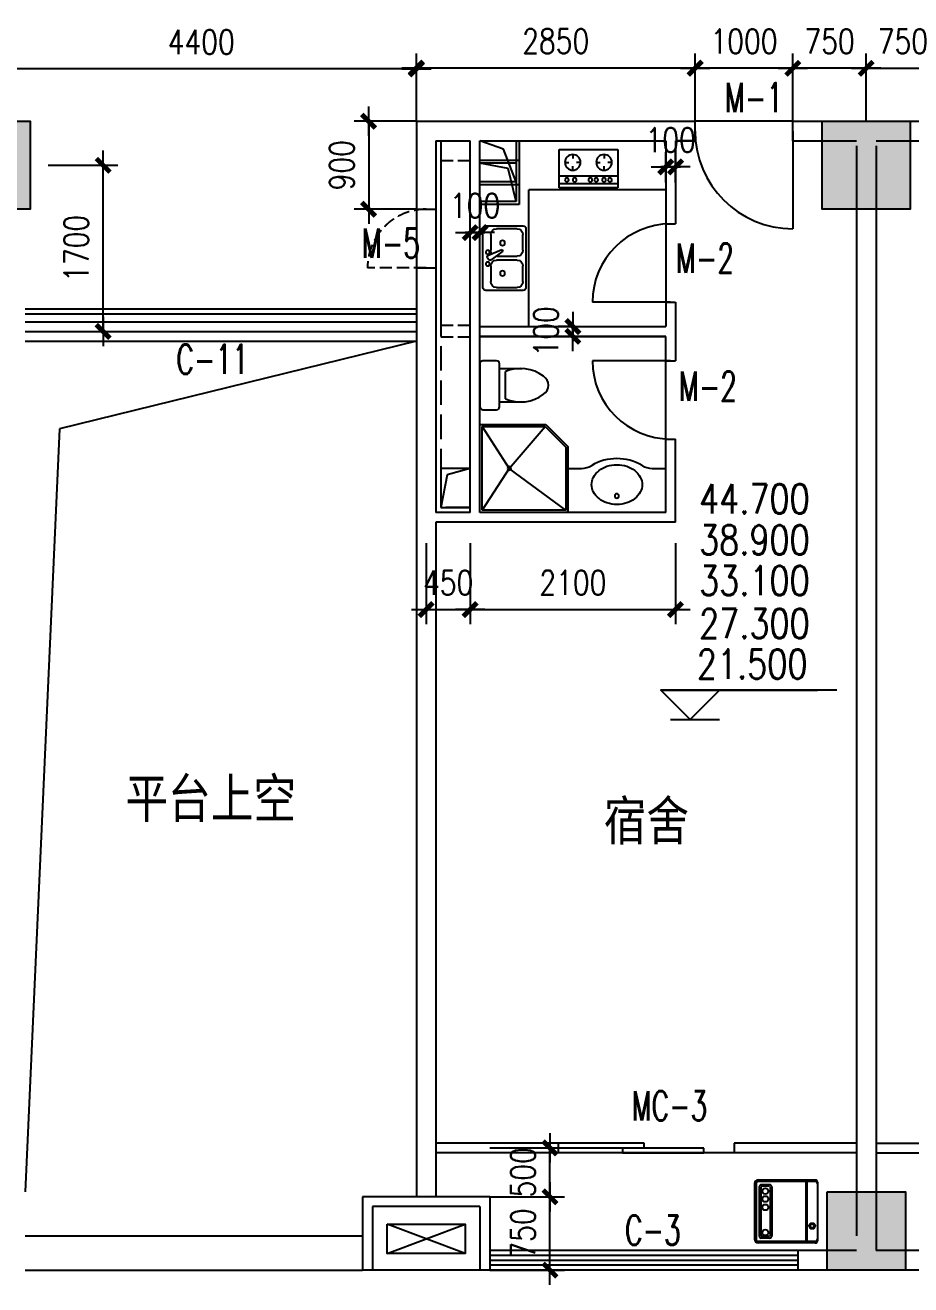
# Model space of a CAD drawing. Extents: x -357449 to -117302, y 127569 to 244935.
# Drawn here: x -313871 to -304815, y 207292 to 220174 of the extents above; entities that cross this region are included whole.
import ezdxf

# ---------------------------------------------------------------- set-up
doc = ezdxf.new("R2010")
doc.units = 0
doc.header["$MEASUREMENT"] = 0
doc.linetypes.add('DASH', pattern=[0.35, 0.25, -0.1])
doc.layers.get('0').update_dxf_attribs({"linetype": 'CONTINUOUS'})
doc.layers.get('DEFPOINTS').update_dxf_attribs({"linetype": 'CONTINUOUS'})
for name, color, linetype in [('1', 8, 'CONTINUOUS'), ('COLUMN', 4, 'CONTINUOUS'), ('DIM', 7, 'CONTINUOUS'), ('EQUIPMENT', 3, 'CONTINUOUS'), ('F', 31, 'CONTINUOUS'), ('JAJU', 8, 'CONTINUOUS'), ('WALL', 1, 'CONTINUOUS'), ('WINDOW', 4, 'CONTINUOUS'), ('WINDOWS', 4, 'CONTINUOUS'), ('剪力墙', 4, 'CONTINUOUS'), ('阳台', 4, 'CONTINUOUS')]:
    doc.layers.add(name, color=color, linetype=linetype)
doc.layers.add('AXIS', color=3, linetype='CONTINUOUS', lineweight=9)
doc.styles.add('CHINA', font='SimSun.ttf', dxfattribs={"width": 0.85, "height": 150})
doc.styles.add('DIM_FONT', font='SIMPLEX.shx', dxfattribs={"width": 0.8})
doc.styles.add('FS', font='txt.shx', dxfattribs={"width": 0.66, "height": 150, "bigfont": 'fs.shx'})
doc.styles.get("Standard").update_dxf_attribs({"font": 'txt.shx', "width": 0.8, "height": 525, "bigfont": 'h1.shx'})
doc.dimstyles.new('DIMN-200', dxfattribs={"dimtxt": 300, "dimasz": 1, "dimexe": 250, "dimexo": 0, "dimgap": 150, "dimtad": 1, "dimdec": 0, "dimdsep": 46, "dimtxsty": 'DIM_FONT', "dimblk": '_DIMX', "dimcen": 2.5, "dimclrd": 256, "dimclre": 256, "dimclrt": 4, "dimadec": 0, "dimazin": 0, "dimtfac": 1, "dimtdec": 0, "dimtix": 1, "dimtmove": 2, "dimatfit": 3, "dimldrblk": '_DIMX', "dimfxl": 0, "dimtolj": 1, "dimtzin": 0, "dimarcsym": 0})
doc.dimstyles.get("Standard").update_dxf_attribs({"dimtxt": 375, "dimasz": 1, "dimexe": 150, "dimexo": 0, "dimgap": 200, "dimtad": 1, "dimdec": 0, "dimzin": 0, "dimdsep": 46, "dimtxsty": 'DIM_FONT', "dimblk1": '_DIMX', "dimblk2": '_DIMX', "dimsah": 1, "dimcen": 200, "dimclrd": 256, "dimclre": 256, "dimclrt": 4, "dimadec": 0, "dimazin": 0, "dimtfac": 1, "dimtdec": 0, "dimtix": 1, "dimtmove": 2, "dimatfit": 3, "dimldrblk": '_DIMX', "dimfxl": 0, "dimtolj": 1, "dimtzin": 0, "dimarcsym": 0})

# ---------------------------------------------------------------- blocks, each defined once
blk = doc.blocks.new('_DIMX')
blk.add_line((-150, 0), (150, 0))
at = {"const_width": 50}
blk.add_lwpolyline([(-70, -70), (70, 70)], dxfattribs=at)
blk = doc.blocks.new('*D371')
at = {"linetype": 'ByBlock'}
for p, q in [((-299454, 208537), (-298688, 208537)), ((-298838, 208538), (-298838, 208539)), ((-298838, 207787), (-298838, 208537)), ((-299454, 207787), (-298688, 207787)), ((-298838, 207786), (-298838, 207785))]:
    blk.add_line(p, q, dxfattribs=at)
at = {"layer": 'DEFPOINTS', "color": 0, "linetype": 'ByBlock'}
for p in [(-299454, 208537), (-298838, 208537), (-299454, 207787)]:
    blk.add_point(p, dxfattribs=at)
at = {"linetype": 'ByBlock'}
for p, rotation in [((-298838, 208537), 270), ((-298838, 207787), 90)]:
    blk.add_blockref('_DIMX', p, dxfattribs=dict(at, rotation=rotation))
at = {"color": 4, "linetype": 'ByBlock', "insert": (-299113, 208162), "char_height": 250, "attachment_point": 5, "rotation": 90, "style": 'DIM_FONT'}
blk.add_mtext('\\A1;750', dxfattribs=at)
blk = doc.blocks.new('A$C5E2968BE')
for p, q in [((0, 606), (0, 38)), ((16, 606), (16, 38)), ((622, 643), (38, 643)), ((622, 627), (38, 627)), ((48, 573), (48, 70)), ((64, 573), (64, 70)), ((155, 595), (70, 595)), ((155, 579), (70, 579)), ((161, 573), (161, 70)), ((177, 573), (177, 70)), ((525, 627), (525, 16)), ((536, 627), (536, 16)), ((643, 622), (643, 21)), ((622, 16), (38, 16)), ((622, 0), (38, 0)), ((155, 64), (70, 64)), ((155, 48), (70, 48))]:
    blk.add_line(p, q)
for centre, radius in [((111, 529), 30), ((111, 449), 30), ((111, 364), 30), ((111, 106), 30), ((590, 173), 30), ((590, 173), 19.3)]:
    blk.add_circle(centre, radius)
for centre, radius, start, end in [((38, 606), 37.5, 90, 180), ((38, 606), 21.4, 90, 180), ((70, 573), 21.4, 90, 180), ((155, 573), 21.4, 0, 90), ((622, 622), 21.4, 0, 90), ((622, 606), 21.4, 0, 90), ((38, 38), 37.5, 180, 270), ((38, 38), 21.4, 180, 270), ((70, 70), 21.4, 180, 270), ((155, 70), 21.4, 270, 0), ((622, 38), 21.4, 270, 0), ((622, 21), 21.4, 270, 0)]:
    blk.add_arc(centre, radius, start, end)
blk = doc.blocks.new('*D98')
at = {"linetype": 'ByBlock'}
for p, q in [((-304604, 219587), (-304604, 220273)), ((-300204, 219587), (-300204, 220273)), ((-300205, 220123), (-304603, 220123))]:
    blk.add_line(p, q, dxfattribs=at)
at = {"layer": 'DEFPOINTS', "color": 0, "linetype": 'ByBlock'}
for p in [(-304604, 220123), (-304604, 219587), (-300204, 219587)]:
    blk.add_point(p, dxfattribs=at)
at = {"linetype": 'ByBlock', "rotation": 180}
blk.add_blockref('_DIMX', (-304604, 220123), dxfattribs=at)
at = {"linetype": 'ByBlock'}
blk.add_blockref('_DIMX', (-300204, 220123), dxfattribs=at)
at = {"color": 4, "linetype": 'ByBlock', "insert": (-302404, 220398), "char_height": 250, "attachment_point": 5, "style": 'DIM_FONT'}
blk.add_mtext('\\A1;4400', dxfattribs=at)
blk = doc.blocks.new('*D546')
at = {"linetype": 'ByBlock'}
for p, q in [((-303970, 219137), (-303257, 219137)), ((-303407, 217438), (-303407, 219136)), ((-303970, 217437), (-303257, 217437))]:
    blk.add_line(p, q, dxfattribs=at)
at = {"layer": 'DEFPOINTS', "color": 0, "linetype": 'ByBlock'}
for p in [(-303970, 219137), (-303407, 219137), (-303970, 217437)]:
    blk.add_point(p, dxfattribs=at)
at = {"linetype": 'ByBlock'}
for p, rotation in [((-303407, 219137), 90), ((-303407, 217437), 270)]:
    blk.add_blockref('_DIMX', p, dxfattribs=dict(at, rotation=rotation))
at = {"color": 4, "linetype": 'ByBlock', "insert": (-303682, 218287), "char_height": 250, "attachment_point": 5, "rotation": 90, "style": 'DIM_FONT'}
blk.add_mtext('\\A1;1700', dxfattribs=at)
blk = doc.blocks.new('A$C54757736')
for p, q in [((0, 410), (0, 30)), ((630, 440), (30, 440)), ((328, 393), (342, 385)), ((660, 30), (660, 410)), ((30, 90), (30, 300)), ((90, 360), (250, 360)), ((299, 382), (241, 246)), ((259, 236), (347, 355)), ((310, 299), (310, 90)), ((350, 90), (350, 300)), ((410, 360), (570, 360)), ((630, 300), (630, 90)), ((241, 246), (259, 236)), ((250, 30), (90, 30)), ((570, 30), (410, 30)), ((30, 0), (630, 0))]:
    blk.add_line(p, q)
for centre, radius in [((270, 390), 20), ((390, 390), 20), ((175, 240), 25), ((485, 240), 25)]:
    blk.add_circle(centre, radius)
for centre, radius, start, end in [((30, 410), 30, 90, 180), ((318, 375), 20, 60, 159.4623), ((630, 410), 30, 360, 90), ((90, 300), 60, 90, 180), ((250, 300), 60, 56.607, 90), ((332, 367), 20, 320.5377, 60), ((410, 300), 60, 90, 180), ((570, 300), 60, 360, 90), ((30, 30), 30, 180, 270), ((90, 90), 60, 180, 270), ((250, 90), 60, 270, 360), ((410, 90), 60, 180, 270), ((570, 90), 60, 270, 360), ((630, 30), 30, 270, 360)]:
    blk.add_arc(centre, radius, start, end)
blk = doc.blocks.new('A$C13156595')
for p, q in [((900, 900), (0, 900)), ((0, 900), (0, 0)), ((877, 877), (22, 877)), ((22, 877), (22, 22)), ((300, 450), (22, 877)), ((877, 877), (300, 450)), ((877, 234), (877, 877)), ((900, 225), (900, 900)), ((22, 22), (300, 450)), ((300, 450), (666, 22)), ((666, 22), (877, 234)), ((675, 0), (900, 225)), ((0, 0), (675, 0)), ((22, 22), (666, 22))]:
    blk.add_line(p, q)
blk.add_circle((300, 450), 18.7)
blk = doc.blocks.new('A$C571F03B5')
for p, q in [((0, 470), (0, 30)), ((170, 500), (30, 500)), ((200, 30), (200, 470)), ((200, 420), (430, 420)), ((260, 110), (260, 390)), ((30, 0), (170, 0)), ((200, 80), (430, 80))]:
    blk.add_line(p, q)
for centre, radius, start, end in [((30, 470), 30, 90, 180), ((170, 470), 30, 0, 90), ((413, 23), 398, 53.3619, 112.5495), ((590, 250), 110, 303.4509, 56.5491), ((413, 477), 398, 247.4505, 306.6381), ((30, 30), 30, 180, 270), ((170, 30), 30, 270, 0)]:
    blk.add_arc(centre, radius, start, end)
at = {"style": 'DIM_FONT', "text_generation_flag": 4, "width": 0.8, "flags": 9}
for tag in ['YSIZE', 'XSIZE']:
    blk.add_attdef(tag, (0, 250), '', height=0.5, rotation=90, dxfattribs=at)
blk = doc.blocks.new('A$C6F837C5C')
at = {"layer": '1'}
blk.add_lwpolyline([(259, 407, 0.078966), (157, 391, 0.088152), (76, 347, 0.105269), (19, 279, 0.121685), (0, 203, 0.121685), (19, 128, 0.105269), (76, 60, 0.088152), (157, 16, 0.078966), (259, 0, 0.078966), (360, 16, 0.088152), (441, 60, 0.105269), (498, 128, 0.121685), (517, 203, 0.121685), (498, 279, 0.105269), (441, 347, 0.088152), (360, 391, 0.078966)], format="xyb", close=True, dxfattribs=at)
blk.add_circle((259, 88), 22, dxfattribs=at)
blk = doc.blocks.new('A$C58910DAE')
for p, q in [((0, 600), (0, 0)), ((390, 600), (0, 600)), ((130, 540), (130, 500)), ((270, 0), (270, 600)), ((350, 0), (350, 600)), ((390, 0), (390, 600)), ((50, 460), (90, 460)), ((130, 380), (130, 420)), ((210, 460), (170, 460)), ((50, 140), (90, 140)), ((130, 220), (130, 180)), ((210, 140), (170, 140)), ((0, 0), (390, 0)), ((130, 60), (130, 100))]:
    blk.add_line(p, q)
for centre, radius in [((130, 460), 80), ((310, 520), 20), ((310, 440), 20), ((310, 280), 20), ((130, 140), 80), ((310, 220), 20), ((310, 140), 20), ((310, 80), 20)]:
    blk.add_circle(centre, radius)
blk = doc.blocks.new('*D108')
at = {"linetype": 'ByBlock'}
for p, q in [((-296354, 219587), (-296354, 220279)), ((-295604, 219587), (-295604, 220279)), ((-296355, 220129), (-296356, 220129)), ((-295604, 220129), (-296354, 220129)), ((-295603, 220129), (-295602, 220129))]:
    blk.add_line(p, q, dxfattribs=at)
at = {"layer": 'DEFPOINTS', "color": 0, "linetype": 'ByBlock'}
for p in [(-296354, 220129), (-296354, 219587), (-295604, 219587)]:
    blk.add_point(p, dxfattribs=at)
at = {"linetype": 'ByBlock'}
blk.add_blockref('_DIMX', (-296354, 220129), dxfattribs=at)
at = {"linetype": 'ByBlock', "rotation": 180}
blk.add_blockref('_DIMX', (-295604, 220129), dxfattribs=at)
at = {"color": 4, "linetype": 'ByBlock', "insert": (-295979, 220404), "char_height": 250, "attachment_point": 5, "style": 'DIM_FONT'}
blk.add_mtext('\\A1;750', dxfattribs=at)
blk = doc.blocks.new('*D97')
at = {"linetype": 'ByBlock'}
for p, q in [((-300204, 219587), (-300204, 220281)), ((-297354, 219587), (-297354, 220281)), ((-297355, 220131), (-300203, 220131))]:
    blk.add_line(p, q, dxfattribs=at)
at = {"layer": 'DEFPOINTS', "color": 0, "linetype": 'ByBlock'}
for p in [(-300204, 220131), (-300204, 219587), (-297354, 219587)]:
    blk.add_point(p, dxfattribs=at)
at = {"linetype": 'ByBlock', "rotation": 180}
blk.add_blockref('_DIMX', (-300204, 220131), dxfattribs=at)
at = {"linetype": 'ByBlock'}
blk.add_blockref('_DIMX', (-297354, 220131), dxfattribs=at)
at = {"color": 4, "linetype": 'ByBlock', "insert": (-298779, 220406), "char_height": 250, "attachment_point": 5, "style": 'DIM_FONT'}
blk.add_mtext('\\A1;2850', dxfattribs=at)
blk = doc.blocks.new('*D107')
at = {"linetype": 'ByBlock'}
for p, q in [((-297354, 219587), (-297354, 220279)), ((-296354, 219587), (-296354, 220279)), ((-296355, 220129), (-297353, 220129))]:
    blk.add_line(p, q, dxfattribs=at)
at = {"layer": 'DEFPOINTS', "color": 0, "linetype": 'ByBlock'}
for p in [(-297354, 220129), (-297354, 219587), (-296354, 219587)]:
    blk.add_point(p, dxfattribs=at)
at = {"linetype": 'ByBlock', "rotation": 180}
blk.add_blockref('_DIMX', (-297354, 220129), dxfattribs=at)
at = {"linetype": 'ByBlock'}
blk.add_blockref('_DIMX', (-296354, 220129), dxfattribs=at)
at = {"color": 4, "linetype": 'ByBlock', "insert": (-296854, 220404), "char_height": 250, "attachment_point": 5, "style": 'DIM_FONT'}
blk.add_mtext('\\A1;1000', dxfattribs=at)
blk = doc.blocks.new('*D106')
at = {"linetype": 'ByBlock'}
for p, q in [((-295604, 219587), (-295604, 220279)), ((-294854, 219587), (-294854, 220279)), ((-295605, 220129), (-295606, 220129)), ((-295604, 220129), (-294854, 220129)), ((-294853, 220129), (-294852, 220129))]:
    blk.add_line(p, q, dxfattribs=at)
at = {"layer": 'DEFPOINTS', "color": 0, "linetype": 'ByBlock'}
for p in [(-294854, 220129), (-295604, 219587), (-294854, 219587)]:
    blk.add_point(p, dxfattribs=at)
at = {"linetype": 'ByBlock'}
blk.add_blockref('_DIMX', (-295604, 220129), dxfattribs=at)
at = {"linetype": 'ByBlock', "rotation": 180}
blk.add_blockref('_DIMX', (-294854, 220129), dxfattribs=at)
at = {"color": 4, "linetype": 'ByBlock', "insert": (-295229, 220404), "char_height": 250, "attachment_point": 5, "style": 'DIM_FONT'}
blk.add_mtext('\\A1;750', dxfattribs=at)
blk = doc.blocks.new('*D494')
at = {"linetype": 'ByBlock'}
for p, q in [((-308505, 208693), (-308505, 208694)), ((-309121, 208692), (-308355, 208692)), ((-308505, 208192), (-308505, 208692)), ((-309121, 208192), (-308355, 208192)), ((-308505, 208191), (-308505, 208190))]:
    blk.add_line(p, q, dxfattribs=at)
at = {"layer": 'DEFPOINTS', "color": 0, "linetype": 'ByBlock'}
for p in [(-309121, 208692), (-308505, 208692), (-309121, 208192)]:
    blk.add_point(p, dxfattribs=at)
at = {"linetype": 'ByBlock'}
for p, rotation in [((-308505, 208692), 270), ((-308505, 208192), 90)]:
    blk.add_blockref('_DIMX', p, dxfattribs=dict(at, rotation=rotation))
at = {"color": 4, "linetype": 'ByBlock', "insert": (-308780, 208442), "char_height": 250, "attachment_point": 5, "rotation": 90, "style": 'DIM_FONT'}
blk.add_mtext('\\A1;500', dxfattribs=at)
blk = doc.blocks.new('*D664')
at = {"linetype": 'ByBlock'}
for p, q in [((-290654, 215272), (-290654, 214443)), ((-288554, 215272), (-288554, 214443)), ((-290653, 214593), (-288555, 214593))]:
    blk.add_line(p, q, dxfattribs=at)
at = {"layer": 'DEFPOINTS', "color": 0, "linetype": 'ByBlock'}
for p in [(-290654, 215272), (-288554, 215272), (-288554, 214593)]:
    blk.add_point(p, dxfattribs=at)
at = {"linetype": 'ByBlock', "rotation": 180}
blk.add_blockref('_DIMX', (-290654, 214593), dxfattribs=at)
at = {"linetype": 'ByBlock'}
blk.add_blockref('_DIMX', (-288554, 214593), dxfattribs=at)
at = {"color": 4, "linetype": 'ByBlock', "insert": (-289604, 214868), "char_height": 250, "attachment_point": 5, "style": 'DIM_FONT'}
blk.add_mtext('\\A1;2100', dxfattribs=at)
blk = doc.blocks.new('*D663')
at = {"linetype": 'ByBlock'}
for p, q in [((-291104, 215272), (-291104, 214443)), ((-290654, 215272), (-290654, 214443)), ((-291105, 214593), (-291106, 214593)), ((-291104, 214593), (-290654, 214593)), ((-290653, 214593), (-290652, 214593))]:
    blk.add_line(p, q, dxfattribs=at)
at = {"layer": 'DEFPOINTS', "color": 0, "linetype": 'ByBlock'}
for p in [(-291104, 215272), (-290654, 215272), (-290654, 214593)]:
    blk.add_point(p, dxfattribs=at)
at = {"linetype": 'ByBlock'}
blk.add_blockref('_DIMX', (-291104, 214593), dxfattribs=at)
at = {"linetype": 'ByBlock', "rotation": 180}
blk.add_blockref('_DIMX', (-290654, 214593), dxfattribs=at)
at = {"color": 4, "linetype": 'ByBlock', "insert": (-290879, 214868), "char_height": 250, "attachment_point": 5, "style": 'DIM_FONT'}
blk.add_mtext('\\A1;450', dxfattribs=at)
blk = doc.blocks.new('*D1249')
at = {"linetype": 'ByBlock'}
for p, q in [((-311416, 219192), (-312054, 219192)), ((-311904, 219191), (-311904, 218293)), ((-311416, 218292), (-312054, 218292))]:
    blk.add_line(p, q, dxfattribs=at)
at = {"layer": 'DEFPOINTS', "color": 0, "linetype": 'ByBlock'}
for p in [(-311416, 219192), (-311904, 218292), (-311416, 218292)]:
    blk.add_point(p, dxfattribs=at)
at = {"linetype": 'ByBlock'}
for p, rotation in [((-311904, 219192), 90), ((-311904, 218292), 270)]:
    blk.add_blockref('_DIMX', p, dxfattribs=dict(at, rotation=rotation))
at = {"color": 4, "linetype": 'ByBlock', "insert": (-312179, 218742), "char_height": 250, "attachment_point": 5, "rotation": 90, "style": 'DIM_FONT'}
blk.add_mtext('\\A1;900', dxfattribs=at)
blk = doc.blocks.new('*D1297')
at = {"linetype": 'ByBlock'}
for p, q in [((-317866, 218567), (-317866, 218875)), ((-317766, 218567), (-317766, 218875)), ((-317867, 218725), (-317868, 218725)), ((-317766, 218725), (-317866, 218725)), ((-317765, 218725), (-317764, 218725))]:
    blk.add_line(p, q, dxfattribs=at)
at = {"layer": 'DEFPOINTS', "color": 0, "linetype": 'ByBlock'}
for p in [(-317866, 218725), (-317866, 218567), (-317766, 218567)]:
    blk.add_point(p, dxfattribs=at)
at = {"linetype": 'ByBlock'}
blk.add_blockref('_DIMX', (-317866, 218725), dxfattribs=at)
at = {"linetype": 'ByBlock', "rotation": 180}
blk.add_blockref('_DIMX', (-317766, 218725), dxfattribs=at)
at = {"color": 4, "linetype": 'ByBlock', "insert": (-317816, 219000), "char_height": 250, "attachment_point": 5, "style": 'DIM_FONT'}
blk.add_mtext('\\A1;100', dxfattribs=at)
blk = doc.blocks.new('*D1298')
at = {"linetype": 'ByBlock'}
for p, q in [((-319866, 217792), (-319866, 218203)), ((-319766, 217792), (-319766, 218203)), ((-319867, 218053), (-319868, 218053)), ((-319766, 218053), (-319866, 218053)), ((-319765, 218053), (-319764, 218053))]:
    blk.add_line(p, q, dxfattribs=at)
at = {"layer": 'DEFPOINTS', "color": 0, "linetype": 'ByBlock'}
for p in [(-319866, 218053), (-319866, 217792), (-319766, 217792)]:
    blk.add_point(p, dxfattribs=at)
at = {"linetype": 'ByBlock'}
blk.add_blockref('_DIMX', (-319866, 218053), dxfattribs=at)
at = {"linetype": 'ByBlock', "rotation": 180}
blk.add_blockref('_DIMX', (-319766, 218053), dxfattribs=at)
at = {"color": 4, "linetype": 'ByBlock', "insert": (-319816, 218328), "char_height": 250, "attachment_point": 5, "style": 'DIM_FONT'}
blk.add_mtext('\\A1;100', dxfattribs=at)
blk = doc.blocks.new('*D1332')
at = {"linetype": 'ByBlock'}
for p, q in [((-318816, 217092), (-318966, 217092)), ((-318816, 217093), (-318816, 217094)), ((-318816, 217092), (-318816, 216992)), ((-318816, 216992), (-318966, 216992)), ((-318816, 216991), (-318816, 216990))]:
    blk.add_line(p, q, dxfattribs=at)
at = {"layer": 'DEFPOINTS', "color": 0, "linetype": 'ByBlock'}
for p in [(-318816, 217092), (-318816, 216992), (-318816, 216992)]:
    blk.add_point(p, dxfattribs=at)
at = {"linetype": 'ByBlock'}
for p, rotation in [((-318816, 217092), 270), ((-318816, 216992), 90)]:
    blk.add_blockref('_DIMX', p, dxfattribs=dict(at, rotation=rotation))
at = {"color": 4, "linetype": 'ByBlock', "insert": (-319091, 217042), "char_height": 250, "attachment_point": 5, "rotation": 90, "style": 'DIM_FONT'}
blk.add_mtext('\\A1;100', dxfattribs=at)

msp = doc.modelspace()

# ---------------------------------------------------------------- hatches: boundary and pattern name
at = {"layer": 'COLUMN'}
h = msp.add_hatch(color=256, dxfattribs=at)
h.paths.add_polyline_path([(-314270.51, 219191.93), (-314720.51, 219191.93), (-314720.51, 218741.93), (-314270.51, 218741.93)])
h.paths.add_polyline_path([(-314270.51, 218741.93), (-313820.51, 218741.93), (-313820.51, 219191.93), (-314270.51, 219191.93)])
h.paths.add_polyline_path([(-314270.51, 218741.93), (-314270.51, 218291.93), (-313820.51, 218291.93), (-313820.51, 218741.93)])
h.paths.add_polyline_path([(-314270.51, 218741.93), (-314720.51, 218741.93), (-314720.51, 218291.93), (-314270.51, 218291.93)])
h = msp.add_hatch(color=256, dxfattribs=at)
h.paths.add_polyline_path([(-305270.51, 219191.93), (-305720.51, 219191.93), (-305720.51, 218741.93), (-305270.51, 218741.93)])
h.paths.add_polyline_path([(-305270.51, 218741.93), (-304820.51, 218741.93), (-304820.51, 219191.93), (-305270.51, 219191.93)])
h.paths.add_polyline_path([(-305270.51, 218741.93), (-305270.51, 218291.93), (-304820.51, 218291.93), (-304820.51, 218741.93)])
h.paths.add_polyline_path([(-305270.51, 218741.93), (-305720.51, 218741.93), (-305720.51, 218291.93), (-305270.51, 218291.93)])
msp.add_hatch(color=256, dxfattribs=at).paths.add_polyline_path([(-305670.51, 207441.93), (-304870.51, 207441.93), (-304870.51, 208241.93), (-305670.51, 208241.93)])

# ---------------------------------------------------------------- linework, layer by layer
at = {"layer": '1'}
for p, q in [((-308978.35, 218907.49), (-309220.51, 218991.93)), ((-308850.51, 218571.93), (-308978.35, 218907.49)), ((-308820.51, 218791.93), (-309220.51, 218791.93)), ((-308930.57, 218707.49), (-309220.51, 218761.93)), ((-308850.51, 218761.93), (-309220.51, 218761.93)), ((-308850.51, 218761.93), (-308850.51, 218371.93)), ((-308820.51, 218791.93), (-308820.51, 218341.93)), ((-308850.51, 218371.93), (-308930.57, 218707.49)), ((-308720.51, 217091.93), (-308720.51, 218491.93)), ((-307320.51, 218491.93), (-308720.51, 218491.93)), ((-308850.51, 218371.93), (-309220.51, 218371.93)), ((-309870.51, 218291.93), (-309670.51, 218291.93)), ((-308820.51, 218341.93), (-309220.51, 218341.93)), ((-309870.51, 217691.93), (-309670.51, 217691.93)), ((-309870.51, 216941.93), (-313520.26, 216045.46)), ((-313520.26, 216045.46), (-313870.51, 208241.93)), ((-308320.51, 215641.93), (-308181.07, 215641.93)), ((-308320.51, 215191.93), (-308320.51, 215641.93)), ((-307459.96, 215641.93), (-307320.51, 215641.93)), ((-309370.51, 207613.2), (-310170.51, 207913.2)), ((-310170.51, 207613.2), (-309370.51, 207913.2))]:
    msp.add_line(p, q, dxfattribs=at)
for points in [[(-308850.51, 218991.93), (-308850.51, 218571.93), (-309220.51, 218571.93)], [(-308820.51, 218991.93), (-308820.51, 218991.93), (-308820.51, 218541.93), (-309220.51, 218541.93)]]:
    msp.add_lwpolyline(points, dxfattribs=at)
msp.add_lwpolyline([(-310170.51, 207913.2), (-309370.51, 207913.2), (-309370.51, 207613.2), (-310170.51, 207613.2)], close=True, dxfattribs=at)
for centre, radius, start, end in [((-308181.07, 215841.93), 200, 270, 301.002719), ((-307820.51, 215241.93), 500, 58.997281, 121.002719), ((-307459.96, 215841.93), 200, 238.997281, 270)]:
    msp.add_arc(centre, radius, start, end, dxfattribs=at)
at = {"layer": 'COLUMN'}
for points in [[(-314720.51, 219191.93), (-313820.51, 219191.93), (-313820.51, 218291.93), (-314720.51, 218291.93)], [(-305720.51, 219191.93), (-304820.51, 219191.93), (-304820.51, 218291.93), (-305720.51, 218291.93)], [(-305670.51, 208241.93), (-304870.51, 208241.93), (-304870.51, 207441.93), (-305670.51, 207441.93)]]:
    msp.add_lwpolyline(points, close=True, dxfattribs=at)
at = {"layer": 'JAJU', "color": 8}
for p, q in [((-313870.51, 217271.93), (-309870.51, 217271.93)), ((-313870.51, 217221.93), (-309870.51, 217221.93)), ((-305970.51, 207641.93), (-309120.51, 207641.93)), ((-305970.51, 207591.93), (-309120.51, 207591.93))]:
    msp.add_line(p, q, dxfattribs=at)
at = {"layer": 'WALL'}
for p, q in [((-309870.51, 219191.93), (-309870.51, 208191.93)), ((-309870.51, 219191.93), (-307020.51, 219191.93)), ((-307020.51, 218991.93), (-307020.51, 219191.93)), ((-306020.51, 218991.93), (-306020.51, 219191.93)), ((-306020.51, 219191.93), (-304495.51, 219191.93)), ((-309670.51, 218991.93), (-309320.51, 218991.93)), ((-309670.51, 218991.93), (-309670.51, 216991.93)), ((-309320.51, 215191.93), (-309320.51, 218991.93)), ((-309220.51, 218991.93), (-307320.51, 218991.93)), ((-309220.51, 215191.93), (-309220.51, 218991.93)), ((-307320.51, 218991.93), (-307320.51, 218141.93)), ((-307020.51, 218991.93), (-307220.51, 218991.93)), ((-307220.51, 218991.93), (-307020.51, 218991.93)), ((-307220.51, 218991.93), (-307220.51, 218141.93)), ((-306020.51, 218991.93), (-305370.51, 218991.93)), ((-305370.51, 218941.93), (-305370.51, 207791.93)), ((-305170.51, 218991.93), (-304520.51, 218991.93)), ((-305170.51, 218941.93), (-305170.51, 207641.93)), ((-307320.51, 218141.93), (-307220.51, 218141.93)), ((-307320.51, 217341.93), (-307220.51, 217341.93)), ((-307320.51, 217341.93), (-307320.51, 217091.93)), ((-307220.51, 217341.93), (-307220.51, 216741.93)), ((-309220.51, 217091.93), (-307320.51, 217091.93)), ((-309670.51, 216991.93), (-309670.51, 215191.93)), ((-309220.51, 216991.93), (-307320.51, 216991.93)), ((-307320.51, 216991.93), (-309220.51, 216991.93)), ((-307320.51, 216741.93), (-307320.51, 216991.93)), ((-307320.51, 216741.93), (-307220.51, 216741.93)), ((-307320.51, 215941.93), (-307220.51, 215941.93)), ((-307320.51, 215191.93), (-307320.51, 215941.93)), ((-307220.51, 215091.93), (-307220.51, 215941.93)), ((-309320.51, 215191.93), (-309670.51, 215191.93)), ((-307320.51, 215191.93), (-309220.51, 215191.93)), ((-309670.51, 215091.93), (-309670.51, 208191.93)), ((-307220.51, 215091.93), (-309670.51, 215091.93)), ((-309120.51, 208191.93), (-310420.51, 208191.93)), ((-310420.51, 208191.93), (-310420.51, 207441.93)), ((-309120.51, 208191.93), (-309120.51, 207441.93)), ((-309220.51, 208091.93), (-310320.51, 208091.93)), ((-310320.51, 208091.93), (-310320.51, 207441.93)), ((-309220.51, 208091.93), (-309220.51, 207441.93)), ((-305370.51, 207641.93), (-305970.51, 207641.93)), ((-305970.51, 207641.93), (-305970.51, 207441.93)), ((-304570.51, 207641.93), (-305170.51, 207641.93)), ((-310320.51, 207441.93), (-310420.51, 207441.93)), ((-309120.51, 207441.93), (-309220.51, 207441.93)), ((-304570.51, 207441.93), (-305970.51, 207441.93)), ((-304570.51, 207441.93), (-305670.51, 207441.93))]:
    msp.add_line(p, q, dxfattribs=at)
at = {"layer": 'WINDOW'}
msp.add_line((-306620.51, 208641.93), (-308420.51, 208641.93), dxfattribs=at)
at = {"layer": 'WINDOWS'}
for p, q in [((-306020.51, 219191.93), (-307020.51, 219191.93)), ((-306020.51, 219091.93), (-306020.51, 218091.93)), ((-307320.51, 218141.93), (-307320.51, 217341.93)), ((-307270.51, 217341.93), (-308070.51, 217341.93)), ((-313870.51, 217141.93), (-309870.51, 217141.93)), ((-313870.51, 217041.93), (-309870.51, 217041.93)), ((-313870.51, 216941.93), (-309870.51, 216941.93)), ((-307270.51, 216741.93), (-308070.51, 216741.93)), ((-307320.51, 215941.93), (-307320.51, 216741.93)), ((-309557.41, 215576.21), (-309620.51, 215241.93)), ((-309320.51, 215641.93), (-309557.41, 215576.21)), ((-308420.51, 208741.93), (-309670.51, 208741.93)), ((-308420.51, 208741.93), (-308420.51, 208641.93)), ((-305370.51, 208741.93), (-306620.51, 208741.93)), ((-306620.51, 208741.93), (-306620.51, 208641.93)), ((-305170.51, 208741.93), (-303920.51, 208741.93)), ((-308420.51, 208641.93), (-309670.51, 208641.93)), ((-305370.51, 208641.93), (-306620.51, 208641.93)), ((-305170.51, 208641.93), (-303920.51, 208641.93)), ((-313870.51, 207791.93), (-310420.51, 207791.93)), ((-305970.51, 207541.93), (-309120.51, 207541.93)), ((-313870.51, 207441.93), (-310420.51, 207441.93)), ((-309220.51, 207441.93), (-310320.51, 207441.93)), ((-305970.51, 207491.93), (-309120.51, 207491.93)), ((-305970.51, 207441.93), (-309120.51, 207441.93))]:
    msp.add_line(p, q, dxfattribs=at)
for points in [[(-309620.51, 215241.93), (-309320.51, 215241.93), (-309320.51, 215641.93), (-309620.51, 215641.93)], [(-307540.82, 208741.93), (-308420.51, 208741.93), (-308420.51, 208693.19), (-307540.82, 208693.19)], [(-306932.84, 208690.66), (-307762.97, 208690.66), (-307762.97, 208641.93), (-306932.84, 208641.93)]]:
    msp.add_lwpolyline(points, close=True, dxfattribs=at)
for centre, radius, start, end in [((-306020.51, 219091.93), 1000, 180, 270), ((-307270.51, 217341.93), 800, 90, 180), ((-307270.51, 216741.93), 800, 180, 270)]:
    msp.add_arc(centre, radius, start, end, dxfattribs=at)
at = {"layer": '剪力墙'}
for p, q in [((-307370.7, 213374.21), (-305770.7, 213374.21)), ((-307270.7, 213074.21), (-306770.7, 213074.21))]:
    msp.add_line(p, q, dxfattribs=at)
msp.add_lwpolyline([(-305570.7, 213374.21), (-307370.7, 213374.21), (-307070.7, 213074.21), (-306770.7, 213374.21)], dxfattribs=at)
at = {"layer": '阳台', "color": 8, "linetype": 'DASH', "ltscale": 1000}
for p, q in [((-309620.51, 218991.93), (-309620.51, 215241.93)), ((-309620.51, 218791.93), (-309620.51, 217101.93)), ((-309320.51, 215241.93), (-309620.51, 215241.93))]:
    msp.add_line(p, q, dxfattribs=at)
at = {"layer": '阳台', "color": 8, "linetype": 'DASH', "ltscale": 500}
for p, q in [((-309620.51, 218791.93), (-309320.51, 218791.93)), ((-309770.51, 217691.93), (-310370.51, 217691.93)), ((-309320.51, 217101.93), (-309620.51, 217101.93)), ((-309320.51, 216981.93), (-309620.51, 216981.93))]:
    msp.add_line(p, q, dxfattribs=at)
msp.add_arc((-309770.51, 217691.93), 600, 90, 180, dxfattribs=at)

# ---------------------------------------------------------------- block references
at = {"layer": '1', "xscale": -1}
for name, p, rotation in [('A$C58910DAE', (-307811.96, 218901.52), 90), ('A$C54757736', (-308750.51, 218121.93), 90), ('A$C13156595', (-309220.51, 216091.93), 180)]:
    msp.add_blockref(name, p, dxfattribs=dict(at, rotation=rotation))
at = {"layer": '1'}
for name, p in [('A$C571F03B5', (-309220.51, 216241.93)), ('A$C5E2968BE', (-306413.61, 207720.41))]:
    msp.add_blockref(name, p, dxfattribs=at)
at = {"layer": '1', "xscale": -1}
msp.add_blockref('A$C6F837C5C', (-307562.01, 215271.93), dxfattribs=at)

# ---------------------------------------------------------------- texts
at = {"layer": 'DIM', "style": 'CHINA', "width": 0.8}
for s, p in [('平台上空', (-312846.44, 212068.6)), ('宿舍', (-307955.1, 211838.92))]:
    msp.add_text(s, height=400, dxfattribs=at).set_placement(p)
at = {"layer": 'EQUIPMENT', "width": 0.8}
for s, p in [('44.700', (-306979.79, 215179.73)), ('38.900', (-306979.79, 214759.68)), ('33.100', (-306979.79, 214343.53)), ('27.300', (-306979.79, 213904.74)), ('21.500', (-307002.36, 213490.81))]:
    msp.add_text(s, height=300, dxfattribs=at).set_placement(p)
at = {"layer": 'F', "style": 'FS', "width": 0.66}
for s, p in [('M-1', (-306714.87, 219283.47)), ('M-5', (-310428.13, 217795.84)), ('M-2', (-307217.3, 217642.39)), ('C-11', (-312323.8, 216607.05)), ('M-2', (-307186.8, 216331.55)), ('MC-3', (-307668.73, 208972.44)), ('C-3', (-307736.62, 207700.46))]:
    msp.add_text(s, height=300, dxfattribs=at).set_placement(p)

# ---------------------------------------------------------------- dimensions: what is measured, and where the dimension line sits
at = {"layer": 'AXIS'}
for p1, p2, distance, picture, middle in [((-309870.51, 219191.93), (-314270.51, 219191.93), -535.6, '*D98', (-312070.51, 220002.52)), ((-307020.51, 219191.93), (-309870.51, 219191.93), -543.24, '*D97', (-308445.51, 220010.17)), ((-306020.51, 219191.93), (-307020.51, 219191.93), -541.79, '*D107', (-306520.51, 220008.72)), ((-305270.51, 219191.93), (-306020.51, 219191.93), -541.79, '*D108', (-305645.51, 220008.72)), ((-305270.51, 219191.93), (-304520.51, 219191.93), 541.79, '*D106', (-304895.51, 220008.72)), ((-313636.63, 217041.93), (-313636.63, 218741.93), -563.29, '*D546', (-313348.33, 217891.93))]:
    dim = msp.add_aligned_dim(p1=p1, p2=p2, distance=distance, dimstyle='DIMN-200', override={"dimtxt": 250, "dimexe": 150, "dimzin": 0, "dimblk1": '_DIMX', "dimblk2": '_DIMX', "dimsah": 1, "dimcen": 200}, dxfattribs=at)
    dim.commit()
    dim.dimension.update_dxf_attribs({"geometry": picture, "text_midpoint": middle, "insert": (-9666.64, -395.33)})
at = {"layer": 'WINDOW'}
for base, p1, p2, picture, middle in [((-307320.51, 218725.36), (-307220.51, 218566.93), (-307320.51, 218566.93), '*D1297', (-307270.51, 219000.36)), ((-309320.51, 218053.31), (-309220.51, 217791.93), (-309320.51, 217791.93), '*D1298', (-309270.51, 218328.31))]:
    dim = msp.add_linear_dim(base=base, p1=p1, p2=p2, dimstyle='Standard', override={"dimtxt": 250, "dimgap": 150, "dimblk": '_DIMX'}, dxfattribs=at)
    dim.commit()
    dim.dimension.update_dxf_attribs({"geometry": picture, "text_midpoint": middle, "insert": (10545.67, 0)})
for base, p1, p2, picture, middle, set_off in [((-308270.51, 216991.93), (-308270.51, 217091.93), (-308270.51, 216991.93), '*D1332', (-308545.51, 217041.93), (10545.67, 0)), ((-308505.12, 208191.93), (-309120.51, 207441.93), (-309120.51, 208191.93), '*D371', (-308780.12, 207766.93), (-9666.64, -345.33))]:
    dim = msp.add_linear_dim(base=base, p1=p1, p2=p2, angle=90, dimstyle='Standard', override={"dimtxt": 250, "dimgap": 150, "dimblk": '_DIMX'}, dxfattribs=at)
    dim.commit()
    dim.dimension.update_dxf_attribs({"geometry": picture, "text_midpoint": middle, "insert": set_off})
dim = msp.add_linear_dim(base=(-308505.12, 208691.93), p1=(-309120.51, 208191.93), p2=(-309120.51, 208691.93), angle=90, dimstyle='Standard', override={"dimtxt": 250, "dimgap": 150, "dimblk": '_DIMX'}, dxfattribs=at)
dim.commit()
dim.dimension.update_dxf_attribs({"geometry": '*D494', "text_midpoint": (-308780.12, 208441.93)})
at = {"layer": 'WINDOWS'}
dim = msp.add_linear_dim(base=(-310358.24, 218291.93), p1=(-309870.51, 219191.93), p2=(-309870.51, 218291.93), angle=90, dimstyle='Standard', override={"dimtxt": 250, "dimgap": 150, "dimblk": '_DIMX'}, dxfattribs=at)
dim.commit()
dim.dimension.update_dxf_attribs({"geometry": '*D1249', "text_midpoint": (-310633.24, 218741.93), "insert": (1545.67, 0)})
for base, p1, p2, picture, middle in [((-309320.51, 214197.29), (-309770.51, 214876.87), (-309320.51, 214876.87), '*D663', (-309545.51, 214472.29)), ((-307220.51, 214197.29), (-309320.51, 214876.87), (-307220.51, 214876.87), '*D664', (-308270.51, 214472.29))]:
    dim = msp.add_linear_dim(base=base, p1=p1, p2=p2, dimstyle='Standard', override={"dimtxt": 250, "dimgap": 150, "dimblk": '_DIMX'}, dxfattribs=at)
    dim.commit()
    dim.dimension.update_dxf_attribs({"geometry": picture, "text_midpoint": middle, "insert": (-18666.64, -395.33)})

doc.saveas('drawing.dxf')
